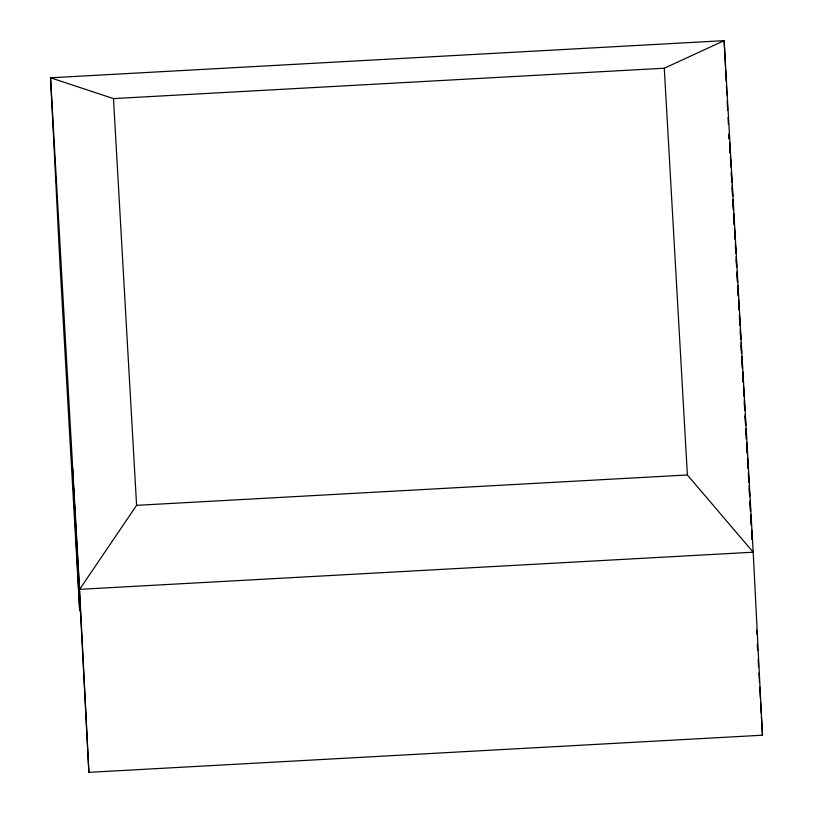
<?xml version="1.0" encoding="UTF-8"?>
<svg xmlns="http://www.w3.org/2000/svg" width="813" height="813" viewBox="0 0 813 813"><rect width="100%" height="100%" fill="white"/><g stroke="black" fill="none" stroke-linecap="round" stroke-linejoin="round"><path stroke-width="1.22" d="M725.47 67.154L724.129 40.65L664.282 68.221L687.381 474.965L753.194 552.2L79.603 589.344L50.538 77.794L113.485 98.597L136.594 505.34L79.603 589.344L88.871 772.35L762.462 735.206L753.194 552.2L724.129 40.65L50.538 77.794L59.806 260.8L79.694 610.827L72.418 467.292L78.597 575.939L88.871 772.35M113.485 98.597L664.282 68.221M136.594 505.34L687.381 474.965M729.454 138.81L729.241 135.019L729.424 138.677M729.668 142.61L730.247 152.742M730.46 156.543L731.039 166.665M731.324 171.736L731.903 181.858M732.117 185.659L732.696 195.791M732.909 199.592L733.489 209.713M733.702 213.514L734.352 224.906M734.566 228.707L735.135 238.839M735.359 242.63L735.928 252.762M736.141 256.562L736.72 266.694M737.005 271.755L737.584 281.887M737.798 285.678L738.377 295.81M738.59 299.611L739.169 309.743M739.454 314.804L740.033 324.936M740.247 328.726L740.826 338.858M741.039 342.659L741.608 352.781M741.832 356.582L742.472 367.974M742.696 371.775L743.265 381.907M743.478 385.708L744.058 395.829M744.271 399.63L744.85 409.762M745.135 414.823L745.714 424.955M745.928 428.756L746.507 438.878M746.72 442.679L747.299 452.811M747.584 457.871L748.153 468.003M748.377 471.804L748.946 481.926M749.169 485.727L749.738 495.859M750.023 500.92L750.602 511.052M750.816 514.853L751.364 524.842M730.481 159.429L730.907 167.021M731.273 173.352L731.771 182.214M732.127 188.545L732.564 196.146M732.92 202.478L733.356 210.069M733.712 216.4L734.22 225.262M734.576 231.593L735.013 239.195M735.369 245.526L735.795 253.117M736.161 259.449L736.588 267.05M736.954 273.371L737.452 282.243M737.818 288.574L738.245 296.166M738.6 302.497L739.037 310.088M739.393 316.42L739.901 325.291M740.257 331.613L740.694 339.214M741.05 345.545L741.486 353.137M741.842 359.468L742.35 368.33M742.706 374.661L743.133 382.262M743.499 388.594L743.925 396.185M744.291 402.516L744.718 410.118M745.074 416.449L745.582 425.311M745.938 431.642L746.375 439.233M746.73 445.565L747.167 453.166M747.523 459.497L748.031 468.359M748.387 474.69L748.824 482.282M749.18 488.613L749.606 496.215M749.972 502.546L750.47 511.407M750.836 517.739L751.263 525.33M751.629 531.661L752.055 539.263M756.486 630.116L756.71 633.906M757.279 644.038L757.645 650.37M758.143 659.231L758.58 666.833M758.936 673.164L759.444 682.026M759.728 687.097L760.379 698.489M760.592 702.29L761.242 713.682M761.385 716.212L762.462 735.206M751.608 529.72L752.106 539.486M729.678 143.555L730.104 152.102M725.603 69.674L726.172 81.036M726.436 86.087L726.883 94.918M727.198 101.229L727.645 110.07M728.031 117.641L728.346 123.952M728.865 134.043L729.119 139.094M729.688 150.456L729.82 152.976"/></g></svg>
